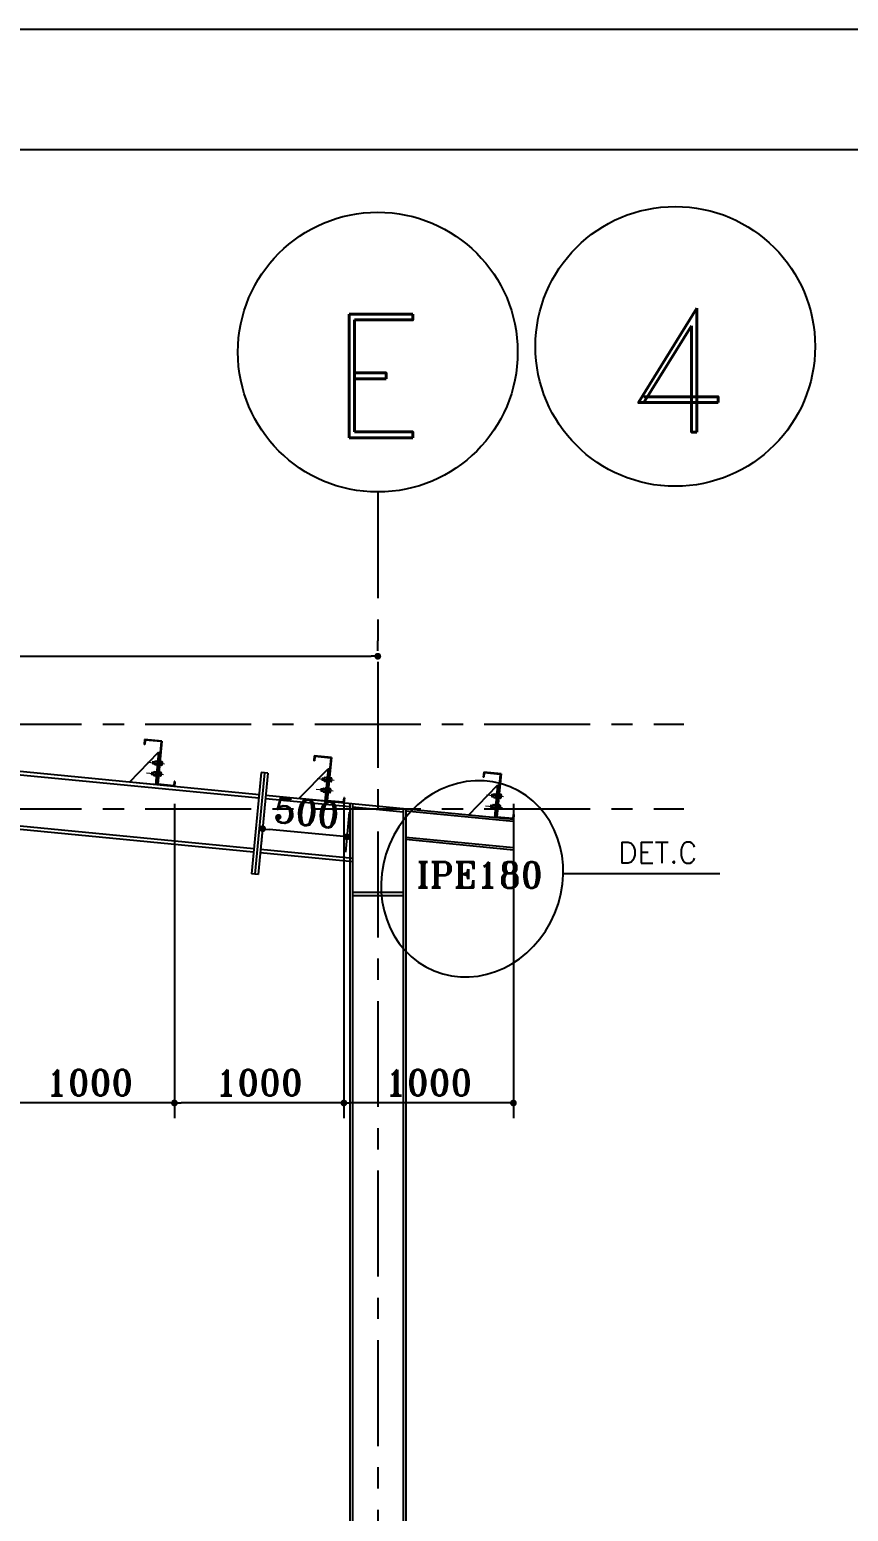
# Model space of a CAD drawing. Header units: inches. Extents: x 1387 to 2676, y -3554 to -2136.
# Drawn here: x 2556.12 to 2565.78, y -3270.85 to -3253.38 of the extents above; entities that cross this region are included whole.
import ezdxf
from ezdxf.enums import TextEntityAlignment as Align

# ---------------------------------------------------------------- set-up
doc = ezdxf.new("R2010")
doc.units = ezdxf.units.IN
doc.header["$MEASUREMENT"] = 0
for name, pattern in [('CENTER', [2, 1.25, -0.25, 0.25, -0.25]), ('DASHDOTX2', [2, 1, -0.5, 0, -0.5]), ('HIDDEN', [0.375, 0.25, -0.125])]:
    doc.linetypes.add(name, pattern=pattern)
for name, color, linetype in [('1', 1, 'Continuous'), ('2Y', 2, 'Continuous'), ('3', 3, 'HIDDEN'), ('3G', 3, 'Continuous'), ('Ax', 1, 'DASHDOTX2'), ('AXE', 1, 'CENTER'), ('DIM', 8, 'Continuous'), ('Layer4', 118, 'Continuous'), ('Pich', 2, 'Continuous'), ('TEXT', 3, 'Continuous'), ('TIE', 2, 'Continuous')]:
    doc.layers.add(name, color=color, linetype=linetype)
doc.layers.add('2', color=2, linetype='Continuous', lineweight=9)
doc.styles.add('ROMANC', font='TXT.shx')
doc.styles.add('ROMAND', font='ROMAND.shx')
doc.styles.add('ROMANT', font='romant')
doc.dimstyles.new('1-50-2', dxfattribs={"dimtxt": 0.3, "dimasz": 0.08, "dimexe": 0.18, "dimexo": 0.0625, "dimgap": 0.09, "dimtad": 1, "dimdec": 0, "dimlfac": 500, "dimdsep": 46, "dimtxsty": 'ROMANT', "dimblk": 'DOT', "dimcen": 0.09, "dimclrd": 1, "dimclre": 1, "dimclrt": 3, "dimadec": 0, "dimazin": 0, "dimtfac": 1, "dimtdec": 0, "dimtix": 1, "dimtofl": 0, "dimtmove": 2, "dimatfit": 3, "dimldrblk": 'DOT', "dimfxl": 1, "dimtolj": 1, "dimarcsym": 0})

# ---------------------------------------------------------------- blocks, each defined once
blk = doc.blocks.new('DOT')
at = {"layer": 'DIM', "color": 0, "linetype": 'ByBlock'}
blk.add_line((-0.5, 0), (-1, 0), dxfattribs=at)
at = {"layer": 'DIM', "color": 0, "linetype": 'ByBlock', "const_width": 0.5}
blk.add_lwpolyline([(-0.25, 0, 1), (0.25, 0, 1)], format="xyb", close=True, dxfattribs=at)
blk = doc.blocks.new('*D2771')
at = {"layer": 'Defpoints', "color": 0, "transparency": 16777216}
for p in [(2560.225, -3260.767), (2560.225, -3260.767), (2550.225, -3264.863)]:
    blk.add_point(p, dxfattribs=at)
at = {"layer": 'Pich', "color": 1, "lineweight": -2, "transparency": 16777216}
for p, q in [((2550.225, -3264.8), (2550.225, -3260.587)), ((2560.225, -3260.704), (2560.225, -3260.587)), ((2550.305, -3260.767), (2560.145, -3260.767))]:
    blk.add_line(p, q, dxfattribs=at)
at = {"layer": 'Pich', "color": 1, "lineweight": -2, "transparency": 16777216, "xscale": 0.08, "yscale": 0.08, "zscale": 0.08, "rotation": 180}
blk.add_blockref('DOT', (2550.225, -3260.767), dxfattribs=at)
at = {"layer": 'Pich', "color": 1, "lineweight": -2, "transparency": 16777216, "xscale": 0.08, "yscale": 0.08, "zscale": 0.08}
blk.add_blockref('DOT', (2560.225, -3260.767), dxfattribs=at)
at = {"layer": 'Pich', "color": 3, "transparency": 16777216, "insert": (2555.225, -3260.527), "char_height": 0.3, "attachment_point": 5, "style": 'ROMANT'}
blk.add_mtext('\\A1;5000', dxfattribs=at)
blk = doc.blocks.new('_Dot')
at = {"layer": 'DIM', "color": 0, "lineweight": -2}
blk.add_line((-0.5, 0), (-1, 0), dxfattribs=at)
at = {"layer": 'DIM', "color": 0, "const_width": 0.5}
blk.add_lwpolyline([(-0.25, 0, 1), (0.25, 0, 1)], format="xyb", close=True, dxfattribs=at)
blk = doc.blocks.new('TIE')
at = {"layer": 'TIE'}
for p, q in [((-3.48, 20), (4.44, 21.17)), ((-3.13, 19.74), (4.19, 20.83)), ((4.19, 20.83), (4.48, 18.85)), ((4.44, 21.17), (4.78, 18.9)), ((-3.48, 20), (-0.54, 0.21)), ((-3.13, 19.74), (-0.2, -0.04)), ((-1.61, 14.91), (-2.4, 14.8)), ((-1.61, 14.91), (-2.4, 14.8)), ((12.45, 1.85), (-1.61, 14.91)), ((-1.61, 14.91), (0.59, 0.09)), ((4.48, 18.85), (4.78, 18.9)), ((-8.45, 1.06), (-8.15, 1.1)), ((-8.45, 1.06), (-8.11, -1.22)), ((-8.15, 1.1), (-7.86, -0.87)), ((-7.86, -0.87), (-0.54, 0.21)), ((-0.2, -0.04), (12.45, 1.85)), ((-8.11, -1.22), (-0.2, -0.04))]:
    blk.add_line(p, q, dxfattribs=at)
blk = doc.blocks.new('*D2781')
at = {"layer": 'Defpoints', "color": 0, "transparency": 16777216}
for p in [(2561.825, -3262.445), (2559.825, -3262.639), (2559.825, -3266.036)]:
    blk.add_point(p, dxfattribs=at)
at = {"layer": 'Pich', "color": 1, "lineweight": -2, "transparency": 16777216}
for p, q in [((2561.825, -3262.507), (2561.825, -3266.216)), ((2559.825, -3262.701), (2559.825, -3266.216)), ((2561.745, -3266.036), (2559.905, -3266.036))]:
    blk.add_line(p, q, dxfattribs=at)
at = {"layer": 'Pich', "color": 1, "lineweight": -2, "transparency": 16777216, "xscale": 0.08, "yscale": 0.08, "zscale": 0.08, "rotation": 180}
blk.add_blockref('DOT', (2559.825, -3266.036), dxfattribs=at)
at = {"layer": 'Pich', "color": 1, "lineweight": -2, "transparency": 16777216, "xscale": 0.08, "yscale": 0.08, "zscale": 0.08}
blk.add_blockref('DOT', (2561.825, -3266.036), dxfattribs=at)
at = {"layer": 'Pich', "color": 3, "transparency": 16777216, "insert": (2560.825, -3265.796), "char_height": 0.3, "attachment_point": 5, "style": 'ROMANT'}
blk.add_mtext('\\A1;1000', dxfattribs=at)
blk = doc.blocks.new('*D2782')
at = {"layer": 'Defpoints', "color": 0, "transparency": 16777216}
for p in [(2559.825, -3262.445), (2557.825, -3262.639), (2557.825, -3266.036)]:
    blk.add_point(p, dxfattribs=at)
at = {"layer": 'Pich', "color": 1, "lineweight": -2, "transparency": 16777216}
for p, q in [((2559.825, -3262.507), (2559.825, -3266.216)), ((2557.825, -3262.701), (2557.825, -3266.216)), ((2559.745, -3266.036), (2557.905, -3266.036))]:
    blk.add_line(p, q, dxfattribs=at)
at = {"layer": 'Pich', "color": 1, "lineweight": -2, "transparency": 16777216, "xscale": 0.08, "yscale": 0.08, "zscale": 0.08, "rotation": 180}
blk.add_blockref('DOT', (2557.825, -3266.036), dxfattribs=at)
at = {"layer": 'Pich', "color": 1, "lineweight": -2, "transparency": 16777216, "xscale": 0.08, "yscale": 0.08, "zscale": 0.08}
blk.add_blockref('DOT', (2559.825, -3266.036), dxfattribs=at)
at = {"layer": 'Pich', "color": 3, "transparency": 16777216, "insert": (2558.825, -3265.796), "char_height": 0.3, "attachment_point": 5, "style": 'ROMANT'}
blk.add_mtext('\\A1;1000', dxfattribs=at)
blk = doc.blocks.new('*D2783')
at = {"layer": 'Defpoints', "color": 0, "transparency": 16777216}
for p in [(2557.825, -3262.445), (2555.825, -3262.639), (2555.825, -3266.036)]:
    blk.add_point(p, dxfattribs=at)
at = {"layer": 'Pich', "color": 1, "lineweight": -2, "transparency": 16777216}
for p, q in [((2557.825, -3262.507), (2557.825, -3266.216)), ((2555.825, -3262.701), (2555.825, -3266.216)), ((2557.745, -3266.036), (2555.905, -3266.036))]:
    blk.add_line(p, q, dxfattribs=at)
at = {"layer": 'Pich', "color": 1, "lineweight": -2, "transparency": 16777216, "xscale": 0.08, "yscale": 0.08, "zscale": 0.08, "rotation": 180}
blk.add_blockref('DOT', (2555.825, -3266.036), dxfattribs=at)
at = {"layer": 'Pich', "color": 1, "lineweight": -2, "transparency": 16777216, "xscale": 0.08, "yscale": 0.08, "zscale": 0.08}
blk.add_blockref('DOT', (2557.825, -3266.036), dxfattribs=at)
at = {"layer": 'Pich', "color": 3, "transparency": 16777216, "insert": (2556.825, -3265.796), "char_height": 0.3, "attachment_point": 5, "style": 'ROMANT'}
blk.add_mtext('\\A1;1000', dxfattribs=at)
blk = doc.blocks.new('*D2793')
at = {"layer": 'Defpoints', "color": 0, "transparency": 16777216}
for p in [(2558.9, -3262.448), (2559.895, -3262.544), (2558.866, -3262.801)]:
    blk.add_point(p, dxfattribs=at)
at = {"layer": 'Pich', "color": 1, "lineweight": -2, "transparency": 16777216}
for p, q in [((2558.894, -3262.51), (2558.848, -3262.98)), ((2559.889, -3262.606), (2559.844, -3263.076)), ((2559.781, -3262.89), (2558.945, -3262.809))]:
    blk.add_line(p, q, dxfattribs=at)
at = {"layer": 'Pich', "color": 1, "lineweight": -2, "transparency": 16777216, "xscale": 0.08, "yscale": 0.08, "zscale": 0.08}
for p, rotation in [((2558.866, -3262.801), 174.4707176594088), ((2559.861, -3262.897), 354.4707176594088)]:
    blk.add_blockref('DOT', p, dxfattribs=dict(at, rotation=rotation))
at = {"layer": 'Pich', "color": 3, "transparency": 16777216, "insert": (2559.386, -3262.61), "char_height": 0.3, "attachment_point": 5, "rotation": 354.4707, "style": 'ROMANT'}
blk.add_mtext('\\A1;500', dxfattribs=at)

msp = doc.modelspace()

# ---------------------------------------------------------------- linework, layer by layer
at = {"layer": '1'}
msp.add_lwpolyline([(2578.30094543, -3336.06032977), (2578.30094543, -3254.79197961), (2521.6679488, -3254.79197961), (2521.6679488, -3336.06032977)], close=True, dxfattribs=at)
at = {"layer": '2'}
for p, q in [((2557.56831265, -3262.00591193), (2557.56530509, -3262.03650843)), ((2557.56586551, -3262.03080712), (2557.58122225, -3262.00718091)), ((2557.56722639, -3262.01696266), (2557.57404309, -3262.00647522)), ((2557.56831265, -3262.00591193), (2557.59227977, -3262.00826784)), ((2557.56952779, -3262.03692351), (2557.5884014, -3262.0078866)), ((2557.5926742, -3262.00425522), (2557.58887778, -3262.04287696)), ((2557.59365059, -3262.00722984), (2557.59255125, -3262.00614105)), ((2557.5983554, -3261.9988293), (2557.5926742, -3262.00425522)), ((2557.59769787, -3262.00913164), (2557.61646578, -3262.01097648)), ((2557.5983554, -3261.9988293), (2557.61747508, -3262.00070871)), ((2557.61750013, -3262.00045378), (2557.61248836, -3262.05143958)), ((2557.61747508, -3262.00070871), (2557.61251341, -3262.05118465)), ((2557.62030001, -3261.99815508), (2557.62539859, -3261.99865626)), ((2557.62769729, -3262.00145614), (2557.62268552, -3262.05244194)), ((2557.65574112, -3262.0041962), (2557.65072934, -3262.055182)), ((2557.658541, -3262.0018975), (2557.66363958, -3262.00239868)), ((2557.66591322, -3262.00545348), (2557.66095156, -3262.05592942)), ((2557.67837854, -3262.00667879), (2557.66591322, -3262.00545348)), ((2557.4961583, -3262.14226093), (2557.69662439, -3262.16196625)), ((2557.50823814, -3262.01544861), (2557.70870423, -3262.03515393)), ((2557.555851, -3262.13268672), (2557.55284344, -3262.16328322)), ((2557.55284344, -3262.16328322), (2557.57681056, -3262.16563913)), ((2557.55340386, -3262.15758192), (2557.5687606, -3262.1339557)), ((2557.55476474, -3262.14373745), (2557.56158144, -3262.13325001)), ((2557.555851, -3262.13268672), (2557.57981812, -3262.13504263)), ((2557.55706614, -3262.1636983), (2557.57593975, -3262.13466139)), ((2557.56424529, -3262.16440399), (2557.57919243, -3262.14140794)), ((2557.56530509, -3262.03650843), (2557.58927221, -3262.03886434)), ((2557.57142445, -3262.16510969), (2557.57783155, -3262.15525241)), ((2557.58021255, -3262.13103001), (2557.57641613, -3262.16965175)), ((2557.57641613, -3262.16965175), (2557.58093209, -3262.17608003)), ((2557.57670694, -3262.0376292), (2557.59165408, -3262.01463315)), ((2557.57791002, -3262.16627938), (2557.57673351, -3262.16705796)), ((2557.57841362, -3262.16332095), (2557.57721731, -3262.16213614)), ((2557.5808961, -3262.13698378), (2557.57960579, -3262.13783767)), ((2557.58118894, -3262.13400463), (2557.5800896, -3262.13291584)), ((2557.58589375, -3262.12560409), (2557.58021255, -3262.13103001)), ((2557.58093209, -3262.17608003), (2557.60005177, -3262.17795944)), ((2557.58246089, -3262.16522275), (2557.60112343, -3262.16705723)), ((2557.5838861, -3262.03833489), (2557.5902932, -3262.02847761)), ((2557.58523622, -3262.13590643), (2557.60400413, -3262.13775127)), ((2557.58589375, -3262.12560409), (2557.60501343, -3262.1274835)), ((2557.58887778, -3262.04287696), (2557.59339374, -3262.04930523)), ((2557.59037167, -3262.03950459), (2557.58919516, -3262.04028317)), ((2557.59087527, -3262.03654616), (2557.58967896, -3262.03536135)), ((2557.59335775, -3262.01020899), (2557.59206744, -3262.01106288)), ((2557.59339374, -3262.04930523), (2557.61251341, -3262.05118465)), ((2557.59492254, -3262.03844796), (2557.61358508, -3262.04028244)), ((2557.60503848, -3262.12722857), (2557.60002671, -3262.17821437)), ((2557.60501343, -3262.1274835), (2557.60005177, -3262.17795944)), ((2557.60232541, -3262.18101425), (2557.60742399, -3262.18151543)), ((2557.60783836, -3262.12492987), (2557.61293694, -3262.12543105)), ((2557.61523564, -3262.12823093), (2557.61022387, -3262.17921673)), ((2557.61122597, -3262.16902208), (2557.6392698, -3262.17176214)), ((2557.61423353, -3262.13842558), (2557.64227736, -3262.14116564)), ((2557.61478706, -3262.05423946), (2557.61988564, -3262.05474064)), ((2557.62368762, -3262.04224729), (2557.65173145, -3262.04498735)), ((2557.62669518, -3262.01165079), (2557.65473901, -3262.01439085)), ((2557.64327947, -3262.13097099), (2557.63826769, -3262.18195679)), ((2557.64607935, -3262.12867229), (2557.65117793, -3262.12917347)), ((2557.65345157, -3262.13222827), (2557.64848991, -3262.18270421)), ((2557.66095523, -3262.18392952), (2557.64848991, -3262.18270421)), ((2557.66332706, -3262.17102157), (2557.64976929, -3262.16968887)), ((2557.66583535, -3262.14658667), (2557.6521722, -3262.14524362)), ((2557.65302804, -3262.05798187), (2557.65812662, -3262.05848305)), ((2557.66591689, -3262.13345358), (2557.65345157, -3262.13222827)), ((2557.67341688, -3262.05715473), (2557.66095156, -3262.05592942)), ((2557.67578871, -3262.04424677), (2557.66223094, -3262.04291408)), ((2557.678297, -3262.01981188), (2557.66463385, -3262.01846883)), ((2557.66758509, -3262.17294409), (2557.66858748, -3262.17393685)), ((2557.66766718, -3262.16994422), (2557.66907128, -3262.16901502)), ((2557.67191156, -3262.14075525), (2557.6682569, -3262.17793485)), ((2557.66988262, -3262.14848848), (2557.67098197, -3262.14957726)), ((2557.67017546, -3262.14550933), (2557.67146577, -3262.14465544)), ((2557.68004673, -3262.04616929), (2557.68104913, -3262.04716206)), ((2557.68012883, -3262.04316943), (2557.68153293, -3262.04224023)), ((2557.68437321, -3262.01398046), (2557.68071855, -3262.05116006)), ((2557.68234427, -3262.02171368), (2557.68344362, -3262.02280247)), ((2557.68263711, -3262.01873454), (2557.68392742, -3262.01788065)), ((2557.64056639, -3262.18475667), (2557.64566497, -3262.18525784)), ((2559.4961581, -3262.3358597), (2559.69662419, -3262.35556503)), ((2559.50823795, -3262.20904738), (2559.70870403, -3262.2287527)), ((2559.5558508, -3262.3262855), (2559.55284324, -3262.35688199)), ((2559.55284324, -3262.35688199), (2559.57681037, -3262.3592379)), ((2559.55340367, -3262.35118069), (2559.5687604, -3262.32755448)), ((2559.55476454, -3262.33733623), (2559.56158124, -3262.32684878)), ((2559.5558508, -3262.3262855), (2559.57981793, -3262.3286414)), ((2559.55706594, -3262.35729707), (2559.57593955, -3262.32826017)), ((2559.5642451, -3262.35800277), (2559.57919223, -3262.33500672)), ((2559.56831245, -3262.1995107), (2559.56530489, -3262.2301072)), ((2559.56530489, -3262.2301072), (2559.58927201, -3262.23246311)), ((2559.56586532, -3262.2244059), (2559.58122205, -3262.20077969)), ((2559.56722619, -3262.21056144), (2559.57404289, -3262.20007399)), ((2559.56831245, -3262.1995107), (2559.59227958, -3262.20186661)), ((2559.56952759, -3262.23052228), (2559.5884012, -3262.20148538)), ((2559.57142425, -3262.35870846), (2559.57783135, -3262.34885118)), ((2559.58021236, -3262.32462878), (2559.57641593, -3262.36325052)), ((2559.57670675, -3262.23122798), (2559.59165388, -3262.20823193)), ((2559.57841342, -3262.35691972), (2559.57721712, -3262.35573491)), ((2559.58089591, -3262.33058255), (2559.5796056, -3262.33143644)), ((2559.58118875, -3262.3276034), (2559.5800894, -3262.32651462)), ((2559.58589356, -3262.31920286), (2559.58021236, -3262.32462878)), ((2559.5838859, -3262.23193367), (2559.590293, -3262.22207639)), ((2559.58523602, -3262.32950521), (2559.60400393, -3262.33135005)), ((2559.58589356, -3262.31920286), (2559.60501323, -3262.32108228)), ((2559.59267401, -3262.19785399), (2559.58887758, -3262.23647573)), ((2559.58887758, -3262.23647573), (2559.59339354, -3262.24290401)), ((2559.59037148, -3262.23310337), (2559.58919496, -3262.23388195)), ((2559.59087507, -3262.23014493), (2559.58967877, -3262.22896012)), ((2559.59335756, -3262.20380776), (2559.59206725, -3262.20466165)), ((2559.5936504, -3262.20082861), (2559.59255105, -3262.19973983)), ((2559.5983552, -3262.19242807), (2559.59267401, -3262.19785399)), ((2559.59339354, -3262.24290401), (2559.61251322, -3262.24478343)), ((2559.59492234, -3262.23204674), (2559.61358488, -3262.23388122)), ((2559.59769767, -3262.20273042), (2559.61646558, -3262.20457526)), ((2559.5983552, -3262.19242807), (2559.61747488, -3262.19430749)), ((2559.60503829, -3262.32082735), (2559.60002651, -3262.37181315)), ((2559.60501323, -3262.32108228), (2559.60005157, -3262.37155822)), ((2559.60783817, -3262.31852865), (2559.61293675, -3262.31902983)), ((2559.61523545, -3262.32182971), (2559.61022367, -3262.3728155)), ((2559.61749994, -3262.19405256), (2559.61248816, -3262.24503836)), ((2559.61747488, -3262.19430749), (2559.61251322, -3262.24478343)), ((2559.61423334, -3262.33202436), (2559.64227717, -3262.33476441)), ((2559.61478686, -3262.24783823), (2559.61988544, -3262.24833941)), ((2559.62029982, -3262.19175386), (2559.6253984, -3262.19225504)), ((2559.6276971, -3262.19505492), (2559.62268532, -3262.24604071)), ((2559.62368743, -3262.23584606), (2559.65173126, -3262.23858612)), ((2559.62669499, -3262.20524956), (2559.65473882, -3262.20798962)), ((2559.64327928, -3262.32456977), (2559.6382675, -3262.37555556)), ((2559.64607915, -3262.32227106), (2559.65117773, -3262.32277224)), ((2559.65345138, -3262.32582705), (2559.64848972, -3262.37630299)), ((2559.65574092, -3262.19779497), (2559.65072915, -3262.24878077)), ((2559.66583515, -3262.34018545), (2559.652172, -3262.33884239)), ((2559.65302785, -3262.25158065), (2559.65812643, -3262.25208183)), ((2559.6659167, -3262.32705236), (2559.65345138, -3262.32582705)), ((2559.6585408, -3262.19549627), (2559.66363938, -3262.19599745)), ((2559.66591303, -3262.19905226), (2559.66095136, -3262.2495282)), ((2559.67341669, -3262.25075351), (2559.66095136, -3262.2495282)), ((2559.67578852, -3262.23784555), (2559.66223074, -3262.23651285)), ((2559.6782968, -3262.21341066), (2559.66463365, -3262.2120676)), ((2559.67837835, -3262.20027757), (2559.66591303, -3262.19905226)), ((2559.67191137, -3262.33435403), (2559.66825671, -3262.37153363)), ((2559.66988242, -3262.34208725), (2559.67098177, -3262.34317604)), ((2559.67017526, -3262.3391081), (2559.67146557, -3262.33825421)), ((2559.68004654, -3262.23976807), (2559.68104893, -3262.24076083)), ((2559.68012863, -3262.23676821), (2559.68153274, -3262.23583901)), ((2559.68437302, -3262.20757924), (2559.68071835, -3262.24475884)), ((2559.68234407, -3262.21531246), (2559.68344342, -3262.21640125)), ((2559.68263691, -3262.21233331), (2559.68392722, -3262.21147942)), ((2559.57641593, -3262.36325052), (2559.58093189, -3262.3696788)), ((2559.57790983, -3262.35987816), (2559.57673331, -3262.36065674)), ((2559.58093189, -3262.3696788), (2559.60005157, -3262.37155822)), ((2559.58246069, -3262.35882153), (2559.60112323, -3262.36065601)), ((2559.60232521, -3262.37461303), (2559.60742379, -3262.3751142)), ((2559.61122578, -3262.36262085), (2559.63926961, -3262.36536091)), ((2559.6405662, -3262.37835544), (2559.64566478, -3262.37885662)), ((2559.66095504, -3262.3775283), (2559.64848972, -3262.37630299)), ((2559.66332687, -3262.36462034), (2559.64976909, -3262.36328765)), ((2559.66758489, -3262.36654286), (2559.66858728, -3262.36753563)), ((2559.66766698, -3262.363543), (2559.66907109, -3262.3626138)), ((2561.49613909, -3262.52946964), (2561.69660518, -3262.54917496)), ((2561.50821894, -3262.40265732), (2561.70868502, -3262.42236264)), ((2561.55583179, -3262.51989543), (2561.55282423, -3262.55049193)), ((2561.55338466, -3262.54479062), (2561.56874139, -3262.52116441)), ((2561.55474553, -3262.53094616), (2561.56156223, -3262.52045872)), ((2561.55583179, -3262.51989543), (2561.57979892, -3262.52225134)), ((2561.55704693, -3262.55090701), (2561.57592054, -3262.5218701)), ((2561.56422609, -3262.5516127), (2561.57917322, -3262.52861665)), ((2561.56829344, -3262.39312064), (2561.56528588, -3262.42371714)), ((2561.56528588, -3262.42371714), (2561.589253, -3262.42607305)), ((2561.56584631, -3262.41801583), (2561.58120304, -3262.39438962)), ((2561.56720718, -3262.40417137), (2561.57402388, -3262.39368393)), ((2561.56829344, -3262.39312064), (2561.59226057, -3262.39547655)), ((2561.56950858, -3262.42413222), (2561.58838219, -3262.39509531)), ((2561.58019335, -3262.51823872), (2561.57639692, -3262.55686046)), ((2561.57668774, -3262.42483791), (2561.59163487, -3262.40184186)), ((2561.5808769, -3262.52419249), (2561.57958659, -3262.52504638)), ((2561.58116974, -3262.52121334), (2561.58007039, -3262.52012455)), ((2561.58587454, -3262.5128128), (2561.58019335, -3262.51823872)), ((2561.58386689, -3262.4255436), (2561.59027399, -3262.41568632)), ((2561.58521701, -3262.52311514), (2561.60398492, -3262.52495998)), ((2561.58587454, -3262.5128128), (2561.60499422, -3262.51469221)), ((2561.592655, -3262.39146393), (2561.58885857, -3262.43008567)), ((2561.58885857, -3262.43008567), (2561.59337453, -3262.43651394)), ((2561.59035247, -3262.4267133), (2561.58917595, -3262.42749188)), ((2561.59085606, -3262.42375487), (2561.58965976, -3262.42257006)), ((2561.59333854, -3262.39741769), (2561.59204824, -3262.39827159)), ((2561.59363139, -3262.39443855), (2561.59253204, -3262.39334976)), ((2561.59833619, -3262.38603801), (2561.592655, -3262.39146393)), ((2561.59337453, -3262.43651394), (2561.61249421, -3262.43839336)), ((2561.59490333, -3262.42565667), (2561.61356587, -3262.42749115)), ((2561.59767866, -3262.39634035), (2561.61644657, -3262.39818519)), ((2561.59833619, -3262.38603801), (2561.61745587, -3262.38791742)), ((2561.60501928, -3262.51443728), (2561.6000075, -3262.56542308)), ((2561.60499422, -3262.51469221), (2561.60003256, -3262.56516815)), ((2561.60781916, -3262.51213858), (2561.61291774, -3262.51263976)), ((2561.61521644, -3262.51543964), (2561.61020466, -3262.56642544)), ((2561.61748093, -3262.38766249), (2561.61246915, -3262.43864829)), ((2561.61745587, -3262.38791742), (2561.61249421, -3262.43839336)), ((2561.61421433, -3262.52563429), (2561.64225816, -3262.52837435)), ((2561.61476785, -3262.44144817), (2561.61986643, -3262.44194935)), ((2561.62028081, -3262.38536379), (2561.62537939, -3262.38586497)), ((2561.62767809, -3262.38866485), (2561.62266631, -3262.43965065)), ((2561.62366842, -3262.429456), (2561.65171225, -3262.43219606)), ((2561.62667598, -3262.3988595), (2561.65471981, -3262.40159956)), ((2561.64326026, -3262.5181797), (2561.63824849, -3262.5691655)), ((2561.64606014, -3262.515881), (2561.65115872, -3262.51638218)), ((2561.65343237, -3262.51943698), (2561.6484707, -3262.56991292)), ((2561.65572191, -3262.39140491), (2561.65071014, -3262.4423907)), ((2561.66581614, -3262.53379538), (2561.65215299, -3262.53245233)), ((2561.65300884, -3262.44519058), (2561.65810742, -3262.44569176)), ((2561.66589769, -3262.52066229), (2561.65343237, -3262.51943698)), ((2561.65852179, -3262.38910621), (2561.66362037, -3262.38960738)), ((2561.66589402, -3262.39266219), (2561.66093235, -3262.44313813)), ((2561.67339767, -3262.44436344), (2561.66093235, -3262.44313813)), ((2561.67576951, -3262.43145548), (2561.66221173, -3262.43012279)), ((2561.67827779, -3262.40702059), (2561.66461464, -3262.40567754)), ((2561.67835934, -3262.3938875), (2561.66589402, -3262.39266219)), ((2561.67189236, -3262.52796396), (2561.66823769, -3262.56514356)), ((2561.67015625, -3262.53271804), (2561.67144656, -3262.53186415)), ((2561.68002753, -3262.433378), (2561.68102992, -3262.43437077)), ((2561.68010962, -3262.43037814), (2561.68151373, -3262.42944894)), ((2561.68435401, -3262.40118917), (2561.68069934, -3262.43836877)), ((2561.68232506, -3262.40892239), (2561.68342441, -3262.41001118)), ((2561.6826179, -3262.40594325), (2561.68390821, -3262.40508936)), ((2561.55282423, -3262.55049193), (2561.57679135, -3262.55284784)), ((2561.57140524, -3262.55231839), (2561.57781234, -3262.54246111)), ((2561.57639692, -3262.55686046), (2561.58091288, -3262.56328873)), ((2561.57789082, -3262.55348809), (2561.5767143, -3262.55426667)), ((2561.57839441, -3262.55052966), (2561.57719811, -3262.54934485)), ((2561.58091288, -3262.56328873), (2561.60003256, -3262.56516815)), ((2561.58244168, -3262.55243146), (2561.60110422, -3262.55426594)), ((2561.6023062, -3262.56822296), (2561.60740478, -3262.56872414)), ((2561.61120677, -3262.55623079), (2561.6392506, -3262.55897085)), ((2561.64054719, -3262.57196537), (2561.64564577, -3262.57246655)), ((2561.66093603, -3262.57113823), (2561.6484707, -3262.56991292)), ((2561.66330786, -3262.55823027), (2561.64975008, -3262.55689758)), ((2561.66756588, -3262.56015279), (2561.66856827, -3262.56114556)), ((2561.66764797, -3262.55715293), (2561.66905208, -3262.55622373)), ((2561.66986341, -3262.53569718), (2561.67096276, -3262.53678597))]:
    msp.add_line(p, q, dxfattribs=at)
for centre, radius, start, end in [((2557.59704437, -3262.01577981), 0.00668021, 84.386001184, 123.495461214), ((2557.59835136, -3262.00248347), 0.00668021, 225.276541153, 264.386001184), ((2557.62004942, -3262.00070437), 0.00256158, 84.386001184, 174.386001182), ((2557.625148, -3262.00120555), 0.00256158, 354.386001182, 84.386001184), ((2557.65829041, -3262.00444679), 0.00256158, 84.386001184, 174.386001182), ((2557.66338899, -3262.00494797), 0.00256158, 354.386001182, 84.386001184), ((2557.67772504, -3262.01332696), 0.00668021, 354.386001182, 84.386001184), ((2557.58159664, -3262.17185021), 0.00668021, 84.386001184, 123.495461214), ((2557.58311439, -3262.15857458), 0.00668021, 225.276541153, 264.386001184), ((2557.58458272, -3262.1425546), 0.00668021, 84.386001184, 123.495461214), ((2557.58588971, -3262.12925826), 0.00668021, 225.276541153, 264.386001184), ((2557.59405829, -3262.04507542), 0.00668021, 84.386001184, 123.495461214), ((2557.59557604, -3262.03179979), 0.00668021, 225.276541153, 264.386001184), ((2557.602576, -3262.17846496), 0.00256158, 174.386001182, 264.386001184), ((2557.60758777, -3262.12747916), 0.00256158, 84.386001184, 174.386001182), ((2557.60767458, -3262.17896614), 0.00256158, 264.386001184, 354.386001182), ((2557.61503765, -3262.05169017), 0.00256158, 174.386001182, 264.386001184), ((2557.61268635, -3262.12798034), 0.00256158, 354.386001182, 84.386001184), ((2557.62013623, -3262.05219135), 0.00256158, 264.386001184, 354.386001182), ((2557.64081698, -3262.18220738), 0.00256158, 174.386001182, 264.386001184), ((2557.64582876, -3262.13122158), 0.00256158, 84.386001184, 174.386001182), ((2557.64591556, -3262.18270855), 0.00256158, 264.386001184, 354.386001182), ((2557.65327863, -3262.05543258), 0.00256158, 174.386001182, 264.386001184), ((2557.65092734, -3262.13172276), 0.00256158, 354.386001182, 84.386001184), ((2557.65837721, -3262.05593376), 0.00256158, 264.386001184, 354.386001182), ((2557.66160873, -3262.17728135), 0.00668021, 264.386001184, 354.386001182), ((2557.66398056, -3262.16437339), 0.00668021, 264.386001184, 303.495461214), ((2557.66288432, -3262.17769045), 0.00668021, 45.276541153, 84.386001184), ((2557.66648885, -3262.1399385), 0.00668021, 264.386001184, 303.495461214), ((2557.66518185, -3262.15323484), 0.00668021, 45.276541153, 84.386001184), ((2557.66526339, -3262.14010176), 0.00668021, 354.386001182, 84.386001184), ((2557.67407038, -3262.05050656), 0.00668021, 264.386001184, 354.386001182), ((2557.67644221, -3262.0375986), 0.00668021, 264.386001184, 303.495461214), ((2557.67534597, -3262.05091566), 0.00668021, 45.276541153, 84.386001184), ((2557.6789505, -3262.01316371), 0.00668021, 264.386001184, 303.495461214), ((2557.6776435, -3262.02646005), 0.00668021, 45.276541153, 84.386001184), ((2559.58311419, -3262.35217336), 0.00668021, 225.276541153, 264.386001184), ((2559.58458252, -3262.33615338), 0.00668021, 84.386001184, 123.495461214), ((2559.58588952, -3262.32285704), 0.00668021, 225.276541153, 264.386001184), ((2559.59405809, -3262.23867419), 0.00668021, 84.386001184, 123.495461214), ((2559.59557584, -3262.22539857), 0.00668021, 225.276541153, 264.386001184), ((2559.59704417, -3262.20937859), 0.00668021, 84.386001184, 123.495461214), ((2559.59835117, -3262.19608225), 0.00668021, 225.276541153, 264.386001184), ((2559.60758758, -3262.32107794), 0.00256158, 84.386001184, 174.386001182), ((2559.61503745, -3262.24528894), 0.00256158, 174.386001182, 264.386001184), ((2559.61268616, -3262.32157912), 0.00256158, 354.386001182, 84.386001184), ((2559.62004923, -3262.19430315), 0.00256158, 84.386001184, 174.386001182), ((2559.62013603, -3262.24579012), 0.00256158, 264.386001184, 354.386001182), ((2559.62514781, -3262.19480433), 0.00256158, 354.386001182, 84.386001184), ((2559.64582857, -3262.32482035), 0.00256158, 84.386001184, 174.386001182), ((2559.65327844, -3262.24903136), 0.00256158, 174.386001182, 264.386001184), ((2559.65092714, -3262.32532153), 0.00256158, 354.386001182, 84.386001184), ((2559.65829021, -3262.19804556), 0.00256158, 84.386001184, 174.386001182), ((2559.65837702, -3262.24953254), 0.00256158, 264.386001184, 354.386001182), ((2559.66338879, -3262.19854674), 0.00256158, 354.386001182, 84.386001184), ((2559.66648865, -3262.33353728), 0.00668021, 264.386001184, 303.495461214), ((2559.66518165, -3262.34683362), 0.00668021, 45.276541153, 84.386001184), ((2559.6652632, -3262.33370053), 0.00668021, 354.386001182, 84.386001184), ((2559.67407018, -3262.24410534), 0.00668021, 264.386001184, 354.386001182), ((2559.67644202, -3262.23119738), 0.00668021, 264.386001184, 303.495461214), ((2559.67534577, -3262.24451444), 0.00668021, 45.276541153, 84.386001184), ((2559.6789503, -3262.20676249), 0.00668021, 264.386001184, 303.495461214), ((2559.6776433, -3262.22005883), 0.00668021, 45.276541153, 84.386001184), ((2559.67772485, -3262.20692574), 0.00668021, 354.386001182, 84.386001184), ((2559.58159644, -3262.36544898), 0.00668021, 84.386001184, 123.495461214), ((2559.6025758, -3262.37206374), 0.00256158, 174.386001182, 264.386001184), ((2559.60767438, -3262.37256491), 0.00256158, 264.386001184, 354.386001182), ((2559.64081679, -3262.37580615), 0.00256158, 174.386001182, 264.386001184), ((2559.64591537, -3262.37630733), 0.00256158, 264.386001184, 354.386001182), ((2559.66160853, -3262.37088013), 0.00668021, 264.386001184, 354.386001182), ((2559.66398037, -3262.35797217), 0.00668021, 264.386001184, 303.495461214), ((2559.66288412, -3262.37128923), 0.00668021, 45.276541153, 84.386001184), ((2561.58456351, -3262.52976331), 0.00668021, 84.386001184, 123.495461214), ((2561.58587051, -3262.51646697), 0.00668021, 225.276541153, 264.386001184), ((2561.59403908, -3262.43228413), 0.00668021, 84.386001184, 123.495461214), ((2561.59555683, -3262.4190085), 0.00668021, 225.276541153, 264.386001184), ((2561.59702516, -3262.40298852), 0.00668021, 84.386001184, 123.495461214), ((2561.59833216, -3262.38969218), 0.00668021, 225.276541153, 264.386001184), ((2561.60756857, -3262.51468787), 0.00256158, 84.386001184, 174.386001182), ((2561.61501844, -3262.43889888), 0.00256158, 174.386001182, 264.386001184), ((2561.61266715, -3262.51518905), 0.00256158, 354.386001182, 84.386001184), ((2561.62003022, -3262.38791308), 0.00256158, 84.386001184, 174.386001182), ((2561.62011702, -3262.43940006), 0.00256158, 264.386001184, 354.386001182), ((2561.6251288, -3262.38841426), 0.00256158, 354.386001182, 84.386001184), ((2561.64580955, -3262.51843029), 0.00256158, 84.386001184, 174.386001182), ((2561.65325943, -3262.44264129), 0.00256158, 174.386001182, 264.386001184), ((2561.65090813, -3262.51893147), 0.00256158, 354.386001182, 84.386001184), ((2561.6582712, -3262.3916555), 0.00256158, 84.386001184, 174.386001182), ((2561.65835801, -3262.44314247), 0.00256158, 264.386001184, 354.386001182), ((2561.66336978, -3262.39215667), 0.00256158, 354.386001182, 84.386001184), ((2561.66646964, -3262.52714721), 0.00668021, 264.386001184, 303.495461214), ((2561.66524419, -3262.52731046), 0.00668021, 354.386001182, 84.386001184), ((2561.67405117, -3262.43771527), 0.00668021, 264.386001184, 354.386001182), ((2561.67642301, -3262.42480731), 0.00668021, 264.386001184, 303.495461214), ((2561.67532676, -3262.43812437), 0.00668021, 45.276541153, 84.386001184), ((2561.67893129, -3262.40037242), 0.00668021, 264.386001184, 303.495461214), ((2561.67762429, -3262.41366876), 0.00668021, 45.276541153, 84.386001184), ((2561.67770584, -3262.40053567), 0.00668021, 354.386001182, 84.386001184), ((2561.58157743, -3262.55905892), 0.00668021, 84.386001184, 123.495461214), ((2561.58309518, -3262.54578329), 0.00668021, 225.276541153, 264.386001184), ((2561.60255679, -3262.56567367), 0.00256158, 174.386001182, 264.386001184), ((2561.60765537, -3262.56617485), 0.00256158, 264.386001184, 354.386001182), ((2561.64079778, -3262.56941608), 0.00256158, 174.386001182, 264.386001184), ((2561.64589636, -3262.56991726), 0.00256158, 264.386001184, 354.386001182), ((2561.66158952, -3262.56449006), 0.00668021, 264.386001184, 354.386001182), ((2561.66396136, -3262.5515821), 0.00668021, 264.386001184, 303.495461214), ((2561.66286511, -3262.56489916), 0.00668021, 45.276541153, 84.386001184), ((2561.66516264, -3262.54044355), 0.00668021, 45.276541153, 84.386001184)]:
    msp.add_arc(centre, radius, start, end, dxfattribs=at)
at = {"layer": '2Y'}
msp.add_line((2562.41286175, -3263.330064, 0.00005031), (2564.26010779, -3263.330064, 0.00005031), dxfattribs=at)
at = {"layer": '2Y', "extrusion": (0, 0, -1)}
msp.add_ellipse((2561.3384789, -3263.39249147, 0.00005031), major_axis=(0.44980915, 1.08480463), ratio=0.8996529245, dxfattribs=at)
at = {"layer": '3G'}
for p, q in [((2558.82007288, -3262.44010066), (2550.264987, -3261.61192655)), ((2558.82392706, -3262.40028677), (2550.26498701, -3261.57173956)), ((2558.84932496, -3262.13792505), (2558.73369961, -3263.33234155)), ((2558.88913884, -3262.14177922), (2558.77351349, -3263.33619572)), ((2558.92895273, -3262.1456334), (2558.81332737, -3263.3400499)), ((2558.92895273, -3262.1456334), (2558.84932496, -3262.13792505)), ((2558.75840603, -3263.07712279), (2550.26498669, -3262.25491831)), ((2558.76226021, -3263.03730891), (2550.26498671, -3262.21473132)), ((2559.89504327, -3262.54416304), (2558.89970065, -3262.44780901)), ((2561.82504313, -3262.69080947), (2558.90355483, -3262.40799513)), ((2559.89504331, -3262.50397606), (2559.89498441, -3324.96786725)), ((2559.9250433, -3262.50688021), (2559.92498441, -3324.96786728)), ((2560.52504321, -3262.60515011), (2559.92504327, -3262.54706719)), ((2560.52504325, -3262.56496313), (2560.52498441, -3324.96786728)), ((2560.55504325, -3262.56786731), (2560.55498441, -3324.96786731)), ((2561.82263427, -3262.71569315), (2560.55504322, -3262.59298414)), ((2561.82504313, -3262.69080947), (2561.82504313, -3263.05249235)), ((2559.9335841, -3263.15069878), (2558.84188797, -3263.04501726)), ((2561.82504313, -3263.05249235), (2560.5550429, -3262.92955012)), ((2561.82504281, -3263.02737545), (2560.55745177, -3262.90466645)), ((2559.93358407, -3263.19088577), (2558.8380338, -3263.08483115)), ((2558.81332737, -3263.3400499), (2558.73369961, -3263.33234155)), ((2558.81332737, -3263.3400499), (2558.73369961, -3263.33234155)), ((2559.92504232, -3263.54883765), (2560.52504232, -3263.54883821)), ((2559.92504228, -3263.58770254), (2560.52504228, -3263.58770311))]:
    msp.add_line(p, q, dxfattribs=at)
at = {"layer": 'Ax', "linetype": 'Continuous', "ltscale": 0.5}
for centre in [(2560.22494653, -3257.17959163), (2563.73445457, -3257.11217156)]:
    msp.add_circle(centre, 1.65, dxfattribs=at)
at = {"layer": 'AXE'}
for p, q in [((2560.22504147, -3258.83334709), (2560.22496902, -3326.16956794)), ((2531.48104555, -3261.56786728), (2563.83674818, -3261.56786728)), ((2531.48104555, -3262.56786728), (2563.83674818, -3262.56786728))]:
    msp.add_line(p, q, dxfattribs=at)
at = {"layer": 'Layer4'}
msp.add_lwpolyline([(2520.25212388, -3253.37615469), (2520.25212388, -3337.47615469), (2579.71677035, -3337.47615469), (2579.71677035, -3253.37615469)], close=True, dxfattribs=at)

# ---------------------------------------------------------------- block references
at = {"layer": '2', "xscale": -0.02561576354679803, "yscale": 0.02561576354679803, "zscale": 0.02561576354679803, "rotation": 2.95172355237824}
for p in [(2557.61600789, -3262.2832061), (2559.61600769, -3262.47680488), (2561.61598868, -3262.67041481)]:
    msp.add_blockref('TIE', p, dxfattribs=at)

# ---------------------------------------------------------------- texts
at = {"layer": '2Y', "style": 'ROMANC'}
msp.add_text('DET.C', height=0.249999306, dxfattribs=at).set_placement((2563.06270323, -3263.20884972, 0.00005031))
at = {"layer": '3', "color": 3, "style": 'ROMAND'}
for s, p in [('E', (2560.22969781, -3257.46039712, 0.00000003)), ('4', (2563.73920585, -3257.39297704, 0.00000003))]:
    msp.add_text(s, height=1.4598144, dxfattribs=at).set_placement(p, align=Align.MIDDLE_CENTER)
at = {"layer": 'TEXT', "color": 2, "style": 'ROMANT'}
msp.add_text('IPE180', height=0.302224371, rotation=359.918294517, dxfattribs=at).set_placement((2560.68081612, -3263.49491526, -0.00452735))

# ---------------------------------------------------------------- dimensions: what is measured, and where the dimension line sits
at = {"layer": 'Pich'}
dim = msp.add_linear_dim(base=(2560.22505577, -3260.76681476), p1=(2550.22499469, -3264.86261074), p2=(2560.22505577, -3260.76681476), dimstyle='1-50-2', dxfattribs=at)
dim.commit()
dim.dimension.update_dxf_attribs({"geometry": '*D2771', "text_midpoint": (2555.22502523, -3260.52681476)})
for base, p1, p2, picture, middle in [((2555.82506821, -3266.0364416), (2557.82506805, -3262.44492885), (2555.82506821, -3262.63853861), '*D2783', (2556.82506813, -3265.7964416)), ((2557.82506821, -3266.03643971), (2559.82506805, -3262.44492697), (2557.82506821, -3262.63853672), '*D2782', (2558.82506813, -3265.79643971)), ((2559.82506467, -3266.03643783), (2561.82506451, -3262.44492508), (2559.82506467, -3262.63853484), '*D2781', (2560.82506459, -3265.79643783))]:
    dim = msp.add_linear_dim(base=base, p1=p1, p2=p2, angle=180, dimstyle='1-50-2', dxfattribs=at)
    dim.commit()
    dim.dimension.update_dxf_attribs({"geometry": picture, "text_midpoint": middle})
dim = msp.add_aligned_dim(p1=(2559.89504778, -3262.54416304), p2=(2558.89970069, -3262.44780858), distance=0.35474793, dimstyle='1-50-2', dxfattribs=at)
dim.commit()
dim.dimension.update_dxf_attribs({"geometry": '*D2793', "text_midpoint": (2559.38631776, -3262.61019982)})

doc.saveas('drawing.dxf')
